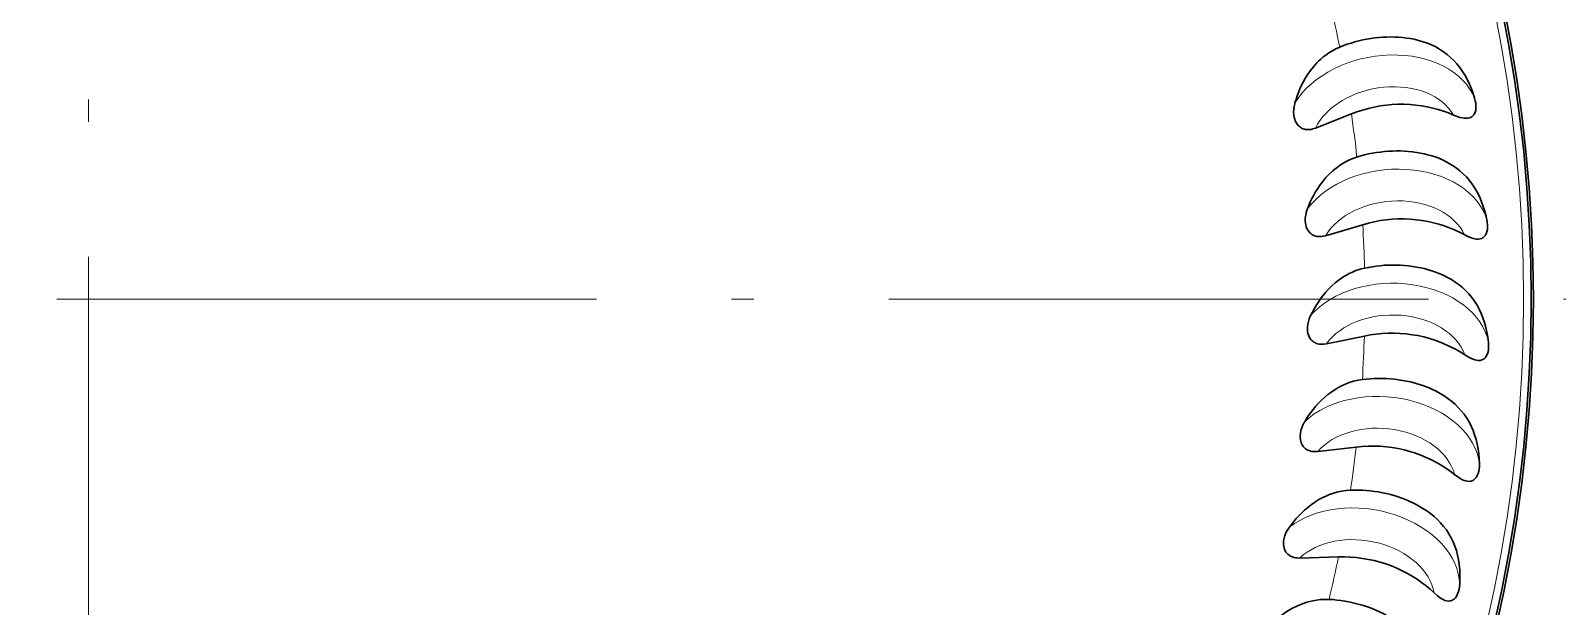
# Model space of a CAD drawing. Extents: x 0 to 297, y 0 to 420.
# Drawn here: x 99.36 to 133.31, y 62.2 to 75.01 of the extents above; entities that cross this region are included whole.
import ezdxf

# ---------------------------------------------------------------- set-up
doc = ezdxf.new("R2010")
doc.units = 0
doc.linetypes.add('DASHDOT', pattern=[18.5, 12, -3, 0.5, -3])

msp = doc.modelspace()

# ---------------------------------------------------------------- linework, layer by layer
at = {"linetype": 'DASHDOT', "lineweight": 13}
for p, q in [((100.649, 106.972), (100.649, 31.094)), ((62.947, 69.033), (138.351, 69.033))]:
    msp.add_line(p, q, dxfattribs=at)
at = {"lineweight": 30, "ltscale": 0.021487}
for p, q in [((128.731, 73.151), (127.932, 72.835)), ((128.983, 70.688), (128.159, 70.443)), ((129.02, 68.212), (128.177, 68.04)), ((128.84, 65.743), (127.986, 65.645)), ((128.446, 63.298), (127.587, 63.275))]:
    msp.add_line(p, q, dxfattribs=at)
at = {"lineweight": 30}
for points in [[(130.125, 74.81), (130.04, 74.826), (129.955, 74.839), (129.869, 74.85), (129.782, 74.857), (129.694, 74.861), (129.606, 74.863), (129.517, 74.861), (129.428, 74.857), (129.339, 74.85), (129.249, 74.84), (129.16, 74.828), (129.072, 74.813), (128.983, 74.796), (128.896, 74.776), (128.809, 74.753), (128.723, 74.728), (128.638, 74.701), (128.555, 74.671), (128.472, 74.638)], [(131.471, 73.498), (131.437, 73.604), (131.399, 73.709), (131.357, 73.81), (131.31, 73.909), (131.259, 74.004), (131.203, 74.094), (131.143, 74.181), (131.078, 74.262), (131.009, 74.338), (130.936, 74.409), (130.859, 74.475), (130.778, 74.535), (130.693, 74.59), (130.605, 74.64), (130.514, 74.684), (130.421, 74.723), (130.324, 74.757), (130.225, 74.786), (130.125, 74.81)], [(128.472, 74.638), (128.382, 74.597), (128.295, 74.55), (128.226, 74.507), (128.16, 74.461), (128.104, 74.418), (128.051, 74.372), (128.005, 74.329), (127.961, 74.285), (127.885, 74.199), (127.819, 74.115), (127.761, 74.032), (127.71, 73.95), (127.664, 73.869), (127.624, 73.789), (127.588, 73.71), (127.555, 73.631), (127.526, 73.553), (127.5, 73.475), (127.477, 73.398)], [(127.932, 72.835), (127.873, 72.816), (127.838, 72.808), (127.803, 72.803), (127.77, 72.801), (127.737, 72.802), (127.712, 72.805), (127.688, 72.81), (127.65, 72.823), (127.62, 72.837), (127.596, 72.853), (127.574, 72.869), (127.556, 72.886), (127.526, 72.922), (127.503, 72.958), (127.484, 72.995), (127.47, 73.034), (127.46, 73.072), (127.45, 73.131), (127.447, 73.191), (127.45, 73.253), (127.458, 73.315), (127.471, 73.377), (127.477, 73.398)], [(128.731, 73.151), (128.855, 73.197), (128.981, 73.238), (129.11, 73.274), (129.24, 73.304), (129.372, 73.328), (129.505, 73.347), (129.639, 73.359), (129.772, 73.365), (129.904, 73.366), (130.035, 73.36), (130.165, 73.349), (130.292, 73.332), (130.418, 73.31), (130.54, 73.282), (130.66, 73.25), (130.777, 73.214), (130.89, 73.172), (131.001, 73.127)], [(131.471, 73.498), (131.485, 73.445), (131.495, 73.392), (131.5, 73.338), (131.501, 73.285), (131.495, 73.235), (131.489, 73.211), (131.482, 73.189), (131.474, 73.168), (131.463, 73.148), (131.452, 73.131), (131.439, 73.115), (131.424, 73.101), (131.409, 73.089), (131.392, 73.079), (131.357, 73.064), (131.32, 73.056), (131.281, 73.053), (131.242, 73.055), (131.202, 73.061), (131.141, 73.075), (131.081, 73.095), (131.001, 73.127)], [(130.516, 72.219), (130.434, 72.243), (130.35, 72.263), (130.265, 72.281), (130.179, 72.296), (130.092, 72.308), (130.004, 72.317), (129.915, 72.323), (129.826, 72.327), (129.737, 72.327), (129.647, 72.326), (129.557, 72.321), (129.467, 72.314), (129.378, 72.304), (129.289, 72.292), (129.2, 72.277), (129.113, 72.26), (129.026, 72.24), (128.94, 72.217), (128.855, 72.192)], [(128.855, 72.192), (128.762, 72.159), (128.671, 72.12), (128.598, 72.083), (128.528, 72.042), (128.469, 72.004), (128.412, 71.963), (128.363, 71.925), (128.315, 71.885), (128.232, 71.806), (128.158, 71.728), (128.093, 71.65), (128.035, 71.573), (127.983, 71.496), (127.936, 71.42), (127.893, 71.344), (127.853, 71.268), (127.818, 71.193), (127.785, 71.118), (127.755, 71.044)], [(131.743, 70.795), (131.719, 70.904), (131.69, 71.011), (131.657, 71.116), (131.619, 71.218), (131.576, 71.317), (131.528, 71.412), (131.476, 71.503), (131.418, 71.59), (131.356, 71.672), (131.289, 71.749), (131.218, 71.821), (131.143, 71.889), (131.063, 71.951), (130.98, 72.007), (130.893, 72.059), (130.803, 72.106), (130.71, 72.149), (130.614, 72.186), (130.516, 72.219)], [(128.159, 70.443), (128.099, 70.429), (128.064, 70.424), (128.028, 70.422), (127.995, 70.423), (127.963, 70.427), (127.938, 70.432), (127.914, 70.439), (127.878, 70.455), (127.849, 70.472), (127.826, 70.49), (127.806, 70.508), (127.789, 70.527), (127.763, 70.564), (127.743, 70.603), (127.728, 70.641), (127.717, 70.681), (127.71, 70.72), (127.705, 70.78), (127.707, 70.84), (127.715, 70.901), (127.729, 70.962), (127.748, 71.023), (127.755, 71.044)], [(128.983, 70.688), (129.11, 70.723), (129.24, 70.753), (129.371, 70.778), (129.504, 70.796), (129.638, 70.809), (129.771, 70.815), (129.905, 70.816), (130.038, 70.811), (130.17, 70.799), (130.301, 70.782), (130.429, 70.76), (130.554, 70.732), (130.677, 70.699), (130.797, 70.661), (130.914, 70.619), (131.027, 70.572), (131.136, 70.521), (131.242, 70.466)], [(131.743, 70.795), (131.752, 70.741), (131.758, 70.687), (131.758, 70.633), (131.754, 70.58), (131.744, 70.531), (131.736, 70.508), (131.727, 70.486), (131.717, 70.466), (131.705, 70.447), (131.692, 70.431), (131.677, 70.416), (131.662, 70.403), (131.645, 70.393), (131.628, 70.384), (131.592, 70.373), (131.554, 70.368), (131.515, 70.368), (131.476, 70.373), (131.436, 70.383), (131.377, 70.402), (131.319, 70.427), (131.242, 70.466)], [(129.023, 69.722), (128.927, 69.697), (128.833, 69.666), (128.758, 69.635), (128.684, 69.601), (128.622, 69.568), (128.562, 69.533), (128.51, 69.499), (128.458, 69.462), (128.368, 69.392), (128.289, 69.32), (128.217, 69.248), (128.153, 69.177), (128.094, 69.105), (128.04, 69.033), (127.99, 68.961), (127.945, 68.889), (127.903, 68.817), (127.864, 68.745), (127.827, 68.674)], [(130.68, 69.604), (130.6, 69.634), (130.518, 69.662), (130.435, 69.687), (130.351, 69.71), (130.265, 69.729), (130.178, 69.746), (130.09, 69.76), (130.002, 69.771), (129.913, 69.78), (129.823, 69.786), (129.734, 69.789), (129.644, 69.79), (129.554, 69.788), (129.464, 69.784), (129.374, 69.776), (129.285, 69.767), (129.197, 69.754), (129.11, 69.739), (129.023, 69.722)], [(131.778, 68.078), (131.763, 68.189), (131.744, 68.298), (131.72, 68.405), (131.691, 68.51), (131.657, 68.613), (131.618, 68.712), (131.574, 68.807), (131.524, 68.899), (131.469, 68.986), (131.41, 69.068), (131.345, 69.147), (131.276, 69.22), (131.202, 69.289), (131.124, 69.353), (131.042, 69.412), (130.956, 69.467), (130.867, 69.517), (130.775, 69.562), (130.68, 69.604)], [(128.177, 68.04), (128.116, 68.031), (128.081, 68.029), (128.045, 68.03), (128.012, 68.034), (127.98, 68.041), (127.956, 68.048), (127.933, 68.058), (127.898, 68.076), (127.871, 68.096), (127.849, 68.116), (127.831, 68.135), (127.816, 68.155), (127.793, 68.195), (127.776, 68.235), (127.765, 68.275), (127.758, 68.315), (127.754, 68.355), (127.755, 68.415), (127.762, 68.475), (127.775, 68.535), (127.794, 68.594), (127.818, 68.654), (127.827, 68.674)], [(129.02, 68.212), (129.149, 68.236), (129.281, 68.255), (129.414, 68.268), (129.548, 68.274), (129.682, 68.275), (129.816, 68.27), (129.949, 68.259), (130.081, 68.242), (130.212, 68.22), (130.34, 68.191), (130.466, 68.158), (130.589, 68.119), (130.708, 68.075), (130.824, 68.027), (130.937, 67.975), (131.045, 67.918), (131.15, 67.858), (131.25, 67.794)], [(131.778, 68.078), (131.783, 68.023), (131.783, 67.969), (131.779, 67.915), (131.77, 67.863), (131.756, 67.815), (131.746, 67.792), (131.736, 67.772), (131.723, 67.752), (131.71, 67.735), (131.695, 67.72), (131.68, 67.706), (131.663, 67.695), (131.646, 67.686), (131.628, 67.679), (131.591, 67.671), (131.553, 67.669), (131.514, 67.673), (131.475, 67.682), (131.437, 67.694), (131.38, 67.719), (131.324, 67.749), (131.25, 67.794)], [(128.975, 67.246), (128.877, 67.23), (128.781, 67.207), (128.703, 67.183), (128.627, 67.155), (128.563, 67.128), (128.499, 67.098), (128.444, 67.069), (128.39, 67.037), (128.294, 66.974), (128.208, 66.91), (128.131, 66.845), (128.06, 66.779), (127.995, 66.712), (127.936, 66.645), (127.88, 66.578), (127.828, 66.511), (127.78, 66.443), (127.735, 66.375), (127.693, 66.306)], [(130.615, 66.984), (130.538, 67.022), (130.46, 67.057), (130.379, 67.089), (130.297, 67.118), (130.213, 67.145), (130.128, 67.169), (130.042, 67.191), (129.955, 67.21), (129.867, 67.226), (129.778, 67.24), (129.689, 67.251), (129.599, 67.26), (129.51, 67.266), (129.42, 67.269), (129.33, 67.27), (129.24, 67.268), (129.151, 67.263), (129.063, 67.256), (128.975, 67.246)], [(131.577, 65.368), (131.571, 65.48), (131.562, 65.591), (131.547, 65.7), (131.528, 65.807), (131.503, 65.912), (131.472, 66.014), (131.436, 66.113), (131.395, 66.208), (131.348, 66.3), (131.296, 66.387), (131.238, 66.471), (131.175, 66.55), (131.108, 66.625), (131.036, 66.695), (130.959, 66.762), (130.879, 66.823), (130.794, 66.881), (130.707, 66.935), (130.615, 66.984)], [(127.986, 65.645), (127.924, 65.641), (127.889, 65.642), (127.853, 65.646), (127.821, 65.653), (127.79, 65.663), (127.767, 65.672), (127.744, 65.683), (127.711, 65.705), (127.686, 65.727), (127.666, 65.748), (127.65, 65.77), (127.637, 65.791), (127.617, 65.833), (127.604, 65.874), (127.596, 65.915), (127.592, 65.955), (127.592, 65.996), (127.598, 66.055), (127.61, 66.114), (127.629, 66.172), (127.652, 66.23), (127.682, 66.287), (127.693, 66.306)], [(128.84, 65.743), (128.971, 65.755), (129.104, 65.762), (129.238, 65.763), (129.372, 65.759), (129.505, 65.748), (129.639, 65.731), (129.77, 65.709), (129.901, 65.68), (130.029, 65.646), (130.154, 65.607), (130.276, 65.562), (130.395, 65.513), (130.51, 65.459), (130.622, 65.401), (130.729, 65.339), (130.832, 65.273), (130.931, 65.204), (131.026, 65.132)], [(131.577, 65.368), (131.576, 65.314), (131.572, 65.26), (131.563, 65.206), (131.55, 65.155), (131.531, 65.108), (131.52, 65.087), (131.507, 65.067), (131.494, 65.049), (131.479, 65.033), (131.463, 65.019), (131.446, 65.007), (131.429, 64.997), (131.411, 64.99), (131.392, 64.984), (131.354, 64.979), (131.316, 64.981), (131.278, 64.988), (131.24, 65), (131.203, 65.016), (131.148, 65.045), (131.095, 65.08), (131.026, 65.132)], [(128.712, 64.784), (128.613, 64.777), (128.515, 64.762), (128.435, 64.745), (128.357, 64.724), (128.29, 64.703), (128.225, 64.678), (128.167, 64.654), (128.111, 64.627), (128.01, 64.573), (127.919, 64.516), (127.836, 64.458), (127.76, 64.398), (127.689, 64.338), (127.624, 64.276), (127.562, 64.214), (127.505, 64.151), (127.451, 64.088), (127.4, 64.024), (127.352, 63.96)], [(130.323, 64.38), (130.249, 64.424), (130.174, 64.466), (130.096, 64.505), (130.017, 64.542), (129.936, 64.576), (129.853, 64.607), (129.769, 64.636), (129.684, 64.663), (129.598, 64.687), (129.511, 64.708), (129.423, 64.727), (129.335, 64.744), (129.246, 64.757), (129.157, 64.769), (129.067, 64.777), (128.978, 64.783), (128.889, 64.786), (128.8, 64.787), (128.712, 64.784)], [(131.14, 62.687), (131.144, 62.799), (131.144, 62.91), (131.139, 63.019), (131.129, 63.128), (131.113, 63.235), (131.092, 63.339), (131.065, 63.441), (131.032, 63.539), (130.993, 63.635), (130.948, 63.726), (130.898, 63.815), (130.843, 63.899), (130.782, 63.979), (130.716, 64.056), (130.646, 64.129), (130.571, 64.197), (130.492, 64.262), (130.409, 64.323), (130.323, 64.38)], [(127.587, 63.275), (127.525, 63.277), (127.49, 63.281), (127.455, 63.288), (127.423, 63.298), (127.393, 63.31), (127.37, 63.321), (127.349, 63.335), (127.318, 63.359), (127.295, 63.383), (127.277, 63.406), (127.263, 63.429), (127.251, 63.451), (127.235, 63.495), (127.226, 63.537), (127.221, 63.578), (127.221, 63.619), (127.225, 63.659), (127.236, 63.718), (127.253, 63.775), (127.277, 63.832), (127.305, 63.887), (127.34, 63.942), (127.352, 63.96)], [(128.446, 63.298), (128.578, 63.299), (128.711, 63.295), (128.844, 63.284), (128.977, 63.268), (129.109, 63.245), (129.241, 63.217), (129.37, 63.183), (129.497, 63.143), (129.622, 63.098), (129.743, 63.048), (129.861, 62.993), (129.975, 62.934), (130.085, 62.87), (130.191, 62.803), (130.293, 62.732), (130.39, 62.657), (130.482, 62.58), (130.57, 62.499)], [(131.14, 62.687), (131.134, 62.633), (131.126, 62.579), (131.112, 62.527), (131.094, 62.477), (131.072, 62.432), (131.059, 62.411), (131.044, 62.393), (131.029, 62.376), (131.013, 62.361), (130.996, 62.349), (130.978, 62.338), (130.96, 62.33), (130.941, 62.324), (130.922, 62.32), (130.884, 62.318), (130.846, 62.323), (130.809, 62.334), (130.773, 62.349), (130.737, 62.368), (130.685, 62.402), (130.635, 62.442), (130.57, 62.499)], [(128.234, 62.355), (128.135, 62.356), (128.036, 62.35), (127.956, 62.34), (127.876, 62.326), (127.808, 62.31), (127.74, 62.291), (127.681, 62.272), (127.622, 62.25), (127.517, 62.205), (127.421, 62.157), (127.334, 62.106), (127.253, 62.053), (127.177, 61.999), (127.106, 61.943), (127.04, 61.887), (126.977, 61.829), (126.918, 61.771), (126.862, 61.712), (126.808, 61.652)], [(129.804, 61.812), (129.735, 61.862), (129.663, 61.91), (129.59, 61.956), (129.514, 61.999), (129.436, 62.04), (129.356, 62.079), (129.275, 62.115), (129.193, 62.149), (129.109, 62.18), (129.024, 62.209), (128.938, 62.236), (128.852, 62.26), (128.764, 62.281), (128.676, 62.3), (128.588, 62.316), (128.5, 62.33), (128.411, 62.341), (128.323, 62.349), (128.234, 62.355)]]:
    msp.add_lwpolyline(points, dxfattribs=at)
for radius in [34.35, 32.13, 32.08]:
    msp.add_circle((100.649, 69.033), radius, dxfattribs=at)
at = {"lineweight": 13}
msp.add_circle((100.649, 69.033), 31.912, dxfattribs=at)
for start, end in [(11.3907, 13.3431), (6.3907, 8.3431), (1.3907, 3.3431), (356.3907, 358.3431), (351.3907, 353.3431), (346.3907, 348.3431)]:
    msp.add_arc((100.649, 69.033), 28.382, start, end, dxfattribs=at)
for centre, major_axis, start_param, end_param in [((129.411, 72.92), (2.117, 0.373), 0.139712, 2.581699), ((129.473, 72.571), (1.625, 0.287), 0.243978, 2.672502), ((129.641, 70.398), (2.142, 0.187), 0.139712, 2.581699), ((129.671, 70.046), (1.644, 0.144), 0.243978, 2.672502), ((129.649, 67.866), (2.15, 0), 0.139712, 2.581699), ((129.649, 67.513), (1.65, 0), 0.243978, 2.672502), ((129.437, 65.343), (2.142, -0.187), 0.139712, 2.581699), ((129.406, 64.991), (1.644, -0.144), 0.243978, 2.672502), ((129.006, 62.848), (2.117, -0.373), 0.139712, 2.581699), ((128.945, 62.5), (1.625, -0.287), 0.243978, 2.672502)]:
    msp.add_ellipse(centre, major_axis=major_axis, ratio=0.707107, start_param=start_param, end_param=end_param, dxfattribs=at)

doc.saveas('drawing.dxf')
